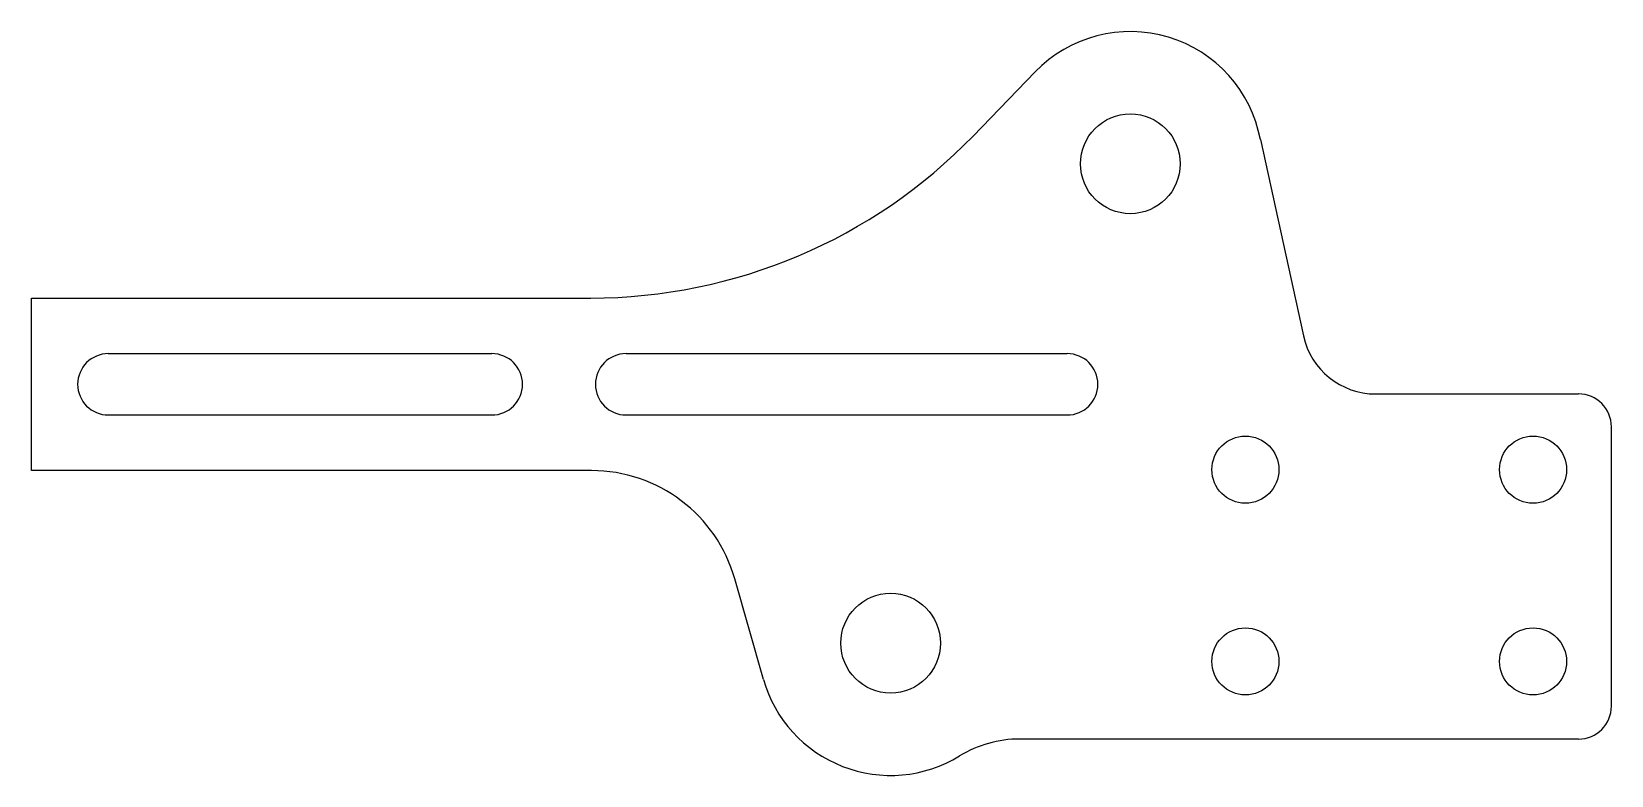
# Model space of a CAD drawing. Header units: millimetres. Extents: x -63.3 to 19.1, y -5.9 to 32.9.
import ezdxf

# ---------------------------------------------------------------- set-up
doc = ezdxf.new("R2010")
doc.units = ezdxf.units.MM

msp = doc.modelspace()

# ---------------------------------------------------------------- linework, layer by layer
at = {"color": 7, "linetype": 'Continuous', "lineweight": 25}
for p, q in [((-10.955, 30.8), (-14.197, 27.452)), ((0.779, 27.273), (3.024, 17.034)), ((-63.293, 10.004), (-63.293, 19.004)), ((-63.293, 19.004), (-34.135, 19.004)), ((-59.293, 16.104), (-39.293, 16.104)), ((-32.293, 16.104), (-9.293, 16.104)), ((6.794, 14), (17.374, 14)), ((-59.293, 12.904), (-39.293, 12.904)), ((-32.293, 12.904), (-9.293, 12.904)), ((19.085, -2.285), (19.085, 12.289)), ((-34.098, 10.004), (-63.293, 10.004)), ((-25.134, -0.883), (-26.624, 4.359)), ((17.374, -3.996), (-11.768, -3.996))]:
    msp.add_line(p, q, dxfattribs=at)
for centre, radius in [((-6, 26.004), 2.6), ((0, 10.053), 1.75), ((15, 10.053), 1.75), ((-18.5, 1.004), 2.6), ((0, 0.053), 1.75), ((15, 0.053), 1.75)]:
    msp.add_circle(centre, radius, dxfattribs=at)
for centre, radius, start, end in [((-6, 26.004), 6.897, 10.60767, 135.92814), ((-34.135, 46.755), 27.751, 270, 315.92814), ((6.794, 17.86), 3.86, 192.36622, 270), ((-59.293, 14.504), 1.6, 90, 270), ((-39.293, 14.504), 1.6, 270, 90), ((-32.293, 14.504), 1.6, 90, 270), ((-9.293, 14.504), 1.6, 270, 90), ((17.374, 12.289), 1.711, 0, 90), ((-34.098, 2.233), 7.77, 15.87531, 90), ((-18.5, 1.004), 6.897, 195.87531, 301.46702), ((17.374, -2.285), 1.711, 270, 0), ((-11.768, -9.996), 6, 90, 121.46702)]:
    msp.add_arc(centre, radius, start, end, dxfattribs=at)

doc.saveas('drawing.dxf')
